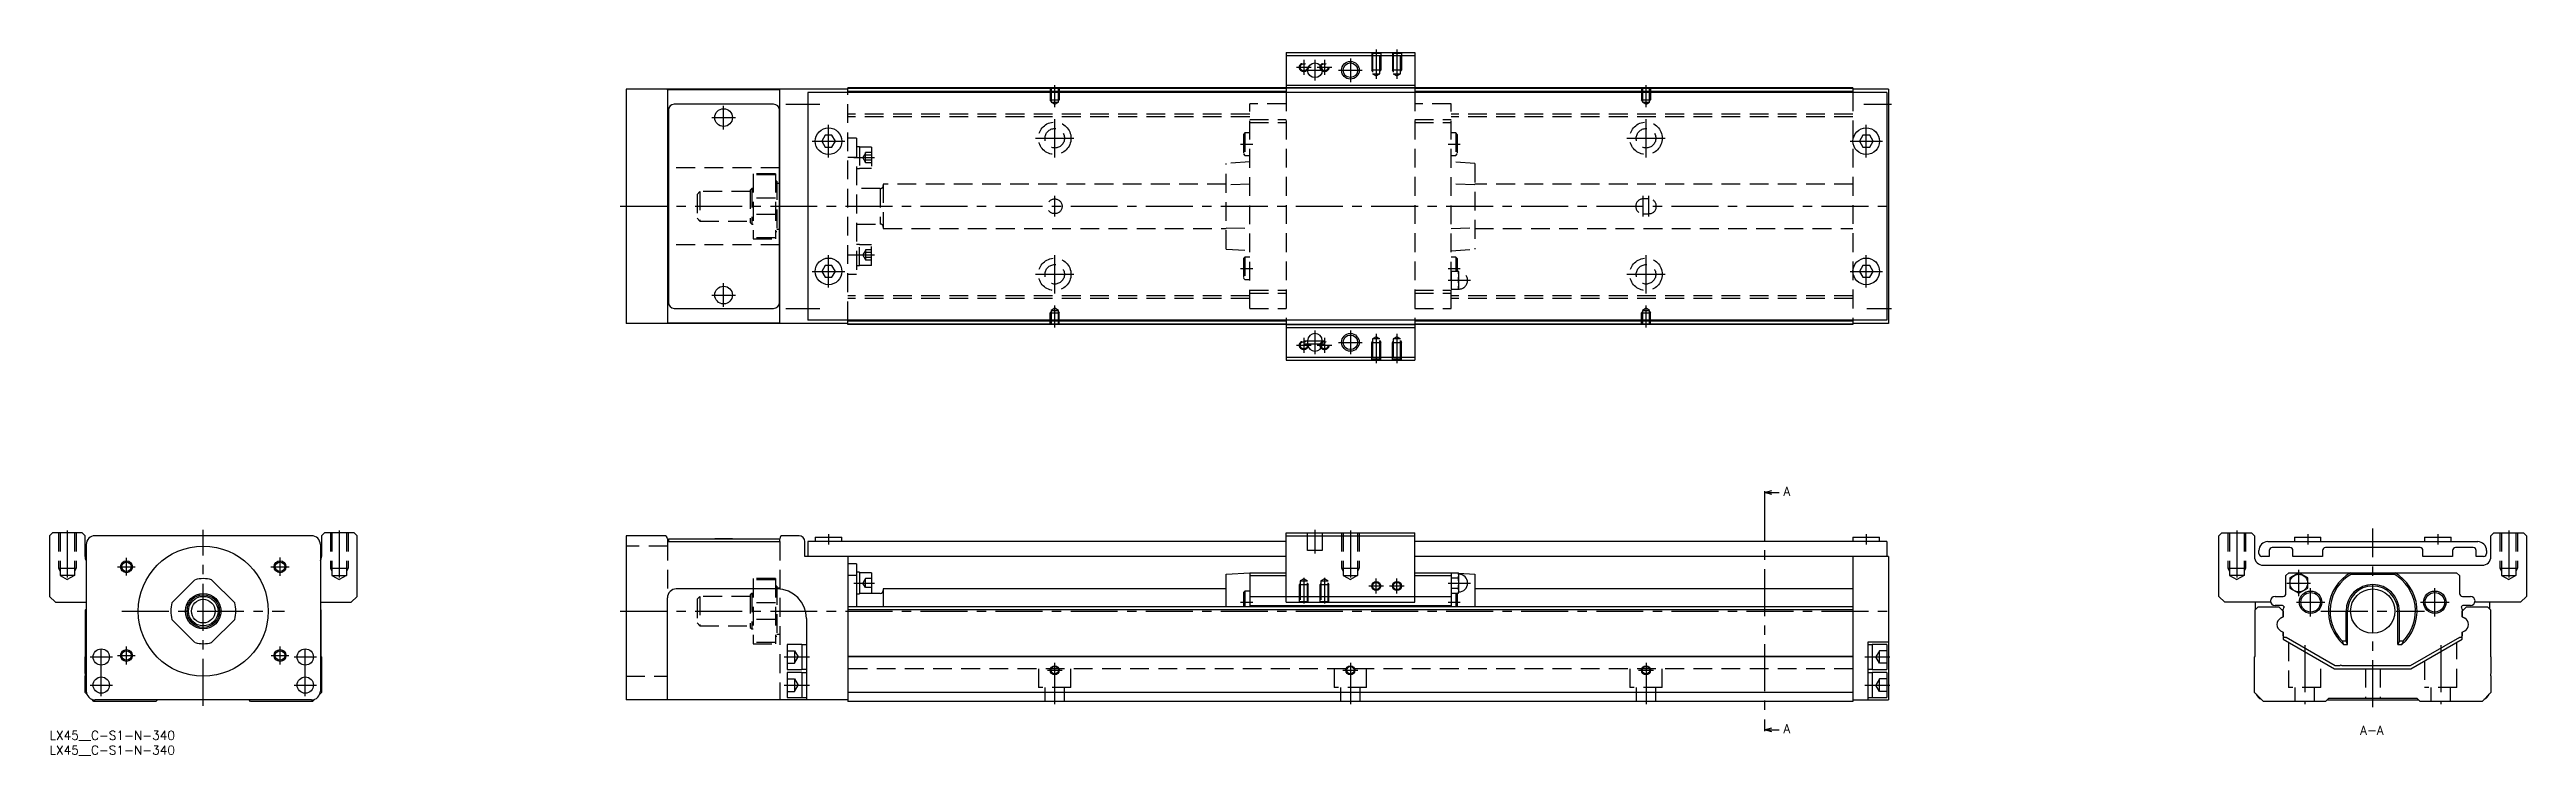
# Model space of a CAD drawing. Extents: x 0 to 838, y -8 to 230.
import ezdxf

# ---------------------------------------------------------------- set-up
doc = ezdxf.new("R2010")
doc.units = 0
doc.header["$LTSCALE"] = 0.5
doc.linetypes.add('CENTER', pattern=[50.8, 31.75, -6.35, 6.35, -6.35])
doc.linetypes.add('DASHED', pattern=[19.05, 12.7, -6.35])
for name, color, linetype in [('MSM_CENTER', 1, 'CENTER'), ('MSM_CONTINUOUS', 7, 'CONTINUOUS'), ('MSM_DASHED', 4, 'DASHED'), ('MSM_NARROW', 5, 'CONTINUOUS'), ('MSM_PART_NUMBER', 7, 'CONTINUOUS')]:
    doc.layers.add(name, color=color, linetype=linetype)
doc.styles.get("Standard").update_dxf_attribs({"font": 'txt.shx', "height": 3, "bigfont": 'bigfont.shx'})

# ---------------------------------------------------------------- blocks, each defined once
blk = doc.blocks.new('*U2')
at = {"layer": 'MSM_PART_NUMBER'}
blk.add_text('LX45__C-S1-N-340', height=3, dxfattribs=at).set_placement((0, -3))
blk = doc.blocks.new('*U3')
at = {"layer": 'MSM_PART_NUMBER'}
blk.add_text('LX45__C-S1-N-340', height=3, dxfattribs=at).set_placement((0, -8))

msp = doc.modelspace()

# ---------------------------------------------------------------- linework, layer by layer
at = {"layer": 'MSM_CENTER'}
for p, q in [((424.26, 226.88), (424.26, 221.88)), ((428.01, 226.88), (428.01, 219.88)), ((431.26, 226.88), (431.26, 221.88)), ((440.01, 227.38), (440.01, 219.38)), ((448.76, 230.38), (448.76, 220.47)), ((455.76, 230.38), (455.76, 220.47)), ((340.01, 210.87), (340.01, 218.38)), ((421.76, 224.38), (426.76, 224.38)), ((424.51, 223.38), (431.51, 223.38)), ((428.76, 224.38), (433.76, 224.38)), ((436.01, 223.38), (444.01, 223.38)), ((540.01, 210.87), (540.01, 218.38)), ((228.01, 203.38), (228.01, 211.38)), ((249.01, 211.88), (260.51, 211.88)), ((613.68, 211.88), (623.01, 211.88)), ((224.01, 207.38), (232.01, 207.38)), ((263.51, 193.88), (263.51, 204.88)), ((340.01, 193.88), (340.01, 206.88)), ((540.01, 193.88), (540.01, 206.88)), ((614.51, 193.88), (614.51, 204.88)), ((258.01, 199.38), (269.01, 199.38)), ((272.01, 193.83), (279.01, 193.83)), ((333.51, 200.38), (346.51, 200.38)), ((402.86, 198.38), (406.96, 198.38)), ((473.06, 198.38), (477.16, 198.38)), ((533.51, 200.38), (546.51, 200.38)), ((609.01, 199.38), (620.01, 199.38)), ((193.01, 177.38), (624.01, 177.38)), ((340.01, 173.88), (340.01, 180.88)), ((539.01, 173.88), (539.01, 180.88)), ((541.01, 173.88), (541.01, 180.88)), ((263.51, 149.88), (263.51, 160.88)), ((272.01, 160.92), (279.01, 160.92)), ((340.01, 147.88), (340.01, 160.88)), ((540.01, 147.88), (540.01, 160.88)), ((614.51, 149.88), (614.51, 160.88)), ((228.01, 143.38), (228.01, 151.38)), ((258.01, 155.38), (269.01, 155.38)), ((333.51, 154.38), (346.51, 154.38)), ((402.86, 156.38), (406.96, 156.38)), ((473.06, 156.38), (477.16, 156.38)), ((473.06, 152.38), (480.66, 152.38)), ((533.51, 154.38), (546.51, 154.38)), ((609.01, 155.38), (620.01, 155.38)), ((224.01, 147.38), (232.01, 147.38)), ((249.01, 142.88), (260.51, 142.88)), ((340.01, 136.38), (340.01, 143.89)), ((540.01, 136.38), (540.01, 143.89)), ((614.68, 142.88), (623.01, 142.88)), ((428.01, 135.38), (428.01, 127.38)), ((440.01, 135.38), (440.01, 127.38)), ((448.76, 134.29), (448.76, 124.38)), ((455.76, 134.29), (455.76, 124.38)), ((421.76, 130.38), (426.76, 130.38)), ((424.26, 132.88), (424.26, 127.88)), ((424.51, 131.88), (431.51, 131.88)), ((424.51, 130.88), (431.51, 130.88)), ((428.76, 130.38), (433.76, 130.38)), ((431.26, 132.88), (431.26, 127.88)), ((436.01, 131.38), (444.01, 131.38)), ((580.07, 80.12), (580.07, 0.88)), ((6, 67.76), (6, 50.18)), ((52, 8.5), (52, 68)), ((98, 67.76), (98, 50.18)), ((428.01, 68), (428.01, 60)), ((440.01, 67.76), (440.01, 50.18)), ((739.82, 67.76), (739.82, 50.18)), ((785.82, 8), (785.82, 68.5)), ((831.82, 67.76), (831.82, 50.18)), ((228.01, 65.11), (228.01, 65)), ((263.51, 66.5), (263.51, 63)), ((614.51, 66.5), (614.51, 63)), ((763.82, 66.5), (763.82, 63)), ((807.82, 66.5), (807.82, 63)), ((23.02, 55.5), (29.02, 55.5)), ((26.02, 52.5), (26.02, 58.5)), ((74.88, 55.5), (81.08, 55.5)), ((77.98, 52.4), (77.98, 58.6)), ((424.26, 51.81), (424.26, 43.1)), ((431.26, 51.81), (431.26, 43.1)), ((448.76, 46.5), (448.76, 51.5)), ((455.76, 46.5), (455.76, 51.5)), ((760.82, 45.54), (760.82, 54.46)), ((272.01, 50), (279.01, 50)), ((402.86, 43.5), (406.96, 43.5)), ((451.26, 49), (446.26, 49)), ((458.26, 49), (453.26, 49)), ((473.06, 50), (480.66, 50)), ((473.06, 43.5), (477.16, 43.5)), ((756.82, 50), (764.82, 50)), ((760.02, 43.5), (769.62, 43.5)), ((764.82, 38.7), (764.82, 48.3)), ((802.02, 43.5), (811.62, 43.5)), ((806.82, 38.7), (806.82, 48.3)), ((24.5, 40.5), (79.5, 40.5)), ((193.01, 40.5), (624.01, 40.5)), ((768.32, 40.5), (803.32, 40.5)), ((17.5, 11.75), (17.5, 28.75)), ((23.02, 25.5), (29.02, 25.5)), ((26.02, 22.5), (26.02, 28.5)), ((74.98, 25.5), (80.98, 25.5)), ((77.98, 22.5), (77.98, 28.5)), ((86.5, 11.75), (86.5, 28.75)), ((762.82, 28.97), (762.82, 9)), ((808.82, 28.97), (808.82, 9)), ((13.75, 25), (21.25, 25)), ((82.75, 25), (90.25, 25)), ((248.51, 25), (257.01, 25)), ((337.51, 20.5), (342.51, 20.5)), ((340.01, 9), (340.01, 23)), ((437.51, 20.5), (442.51, 20.5)), ((440.01, 23), (440.01, 9)), ((537.51, 20.5), (542.51, 20.5)), ((540.01, 23), (540.01, 9)), ((614.01, 25), (622.51, 25)), ((13.75, 15.5), (21.25, 15.5)), ((82.75, 15.5), (90.25, 15.5)), ((248.51, 15.5), (257.01, 15.5)), ((614.01, 15.5), (622.51, 15.5))]:
    msp.add_line(p, q, dxfattribs=at)
at = {"layer": 'MSM_CONTINUOUS'}
for p, q in [((418.26, 229.38), (418.26, 215.88)), ((418.26, 229.38), (461.76, 229.38)), ((418.26, 228.38), (461.76, 228.38)), ((461.76, 229.38), (461.76, 215.88)), ((418.26, 218.38), (461.76, 218.38)), ((195.01, 216.98), (195.01, 137.78)), ((270.01, 216.98), (195.01, 216.98)), ((209.01, 216.8), (209.01, 137.95)), ((247.01, 216.8), (209.01, 216.8)), ((209.31, 209.88), (209.31, 144.88)), ((244.91, 211.88), (211.31, 211.88)), ((246.91, 144.88), (246.91, 209.88)), ((247.01, 137.95), (247.01, 216.8)), ((256.51, 215.88), (256.51, 138.88)), ((621.51, 215.88), (256.51, 215.88)), ((270.01, 215.88), (270.01, 217.38)), ((610.01, 217.38), (270.01, 217.38)), ((418.26, 217.18), (270.01, 217.18)), ((418.26, 216.18), (270.01, 216.18)), ((418.26, 217.38), (461.76, 217.38)), ((610.01, 217.18), (461.76, 217.18)), ((610.01, 216.18), (461.76, 216.18)), ((610.01, 217.38), (610.01, 215.88)), ((622.01, 216.98), (610.01, 216.98)), ((621.51, 215.88), (621.51, 138.88)), ((622.01, 216.98), (622.01, 137.78)), ((209.31, 207.48), (209.01, 207.48)), ((209.31, 202.98), (209.01, 202.98)), ((247.01, 207.48), (246.91, 207.48)), ((247.01, 202.98), (246.91, 202.98)), ((262.35, 201.38), (261.2, 199.38)), ((264.66, 201.38), (262.35, 201.38)), ((265.82, 199.38), (264.66, 201.38)), ((613.35, 201.38), (612.2, 199.38)), ((615.66, 201.38), (613.35, 201.38)), ((616.82, 199.38), (615.66, 201.38)), ((261.2, 199.38), (262.35, 197.38)), ((262.35, 197.38), (264.66, 197.38)), ((264.66, 197.38), (265.82, 199.38)), ((612.2, 199.38), (613.35, 197.38)), ((613.35, 197.38), (615.66, 197.38)), ((615.66, 197.38), (616.82, 199.38)), ((209.31, 190.38), (209.01, 190.38)), ((247.01, 190.38), (246.91, 190.38)), ((247.01, 185.13), (246.91, 185.13)), ((246.91, 169.63), (247.01, 169.63)), ((209.31, 164.38), (209.01, 164.38)), ((247.01, 164.38), (246.91, 164.38)), ((209.31, 151.78), (209.01, 151.78)), ((247.01, 151.78), (246.91, 151.78)), ((262.35, 157.38), (261.2, 155.38)), ((261.2, 155.38), (262.35, 153.38)), ((264.66, 157.38), (262.35, 157.38)), ((262.35, 153.38), (264.66, 153.38)), ((265.82, 155.38), (264.66, 157.38)), ((264.66, 153.38), (265.82, 155.38)), ((613.35, 157.38), (612.2, 155.38)), ((612.2, 155.38), (613.35, 153.38)), ((615.66, 157.38), (613.35, 157.38)), ((613.35, 153.38), (615.66, 153.38)), ((616.82, 155.38), (615.66, 157.38)), ((615.66, 153.38), (616.82, 155.38)), ((209.01, 147.28), (209.31, 147.28)), ((211.31, 142.88), (244.91, 142.88)), ((246.91, 147.28), (247.01, 147.28)), ((270.01, 137.78), (195.01, 137.78)), ((209.01, 137.95), (247.01, 137.95)), ((621.51, 138.88), (256.51, 138.88)), ((270.01, 137.38), (270.01, 138.88)), ((418.26, 138.58), (270.01, 138.58)), ((418.26, 137.58), (270.01, 137.58)), ((610.01, 137.38), (270.01, 137.38)), ((418.26, 138.88), (418.26, 125.38)), ((418.26, 137.38), (461.76, 137.38)), ((418.26, 136.38), (461.76, 136.38)), ((461.76, 138.88), (461.76, 125.38)), ((610.01, 138.58), (461.76, 138.58)), ((610.01, 137.58), (461.76, 137.58)), ((610.01, 138.88), (610.01, 137.38)), ((622.01, 137.78), (610.01, 137.78)), ((418.26, 126.38), (461.76, 126.38)), ((425.51, 131.88), (425.51, 130.88)), ((430.51, 130.88), (430.51, 131.88)), ((418.26, 125.38), (461.76, 125.38)), ((580.07, 80.62), (582.57, 81.29)), ((580.07, 81.12), (580.07, 80.12)), ((580.07, 80.62), (585.07, 80.62)), ((582.57, 79.95), (580.07, 80.62)), ((1, 67), (0, 66)), ((0, 66), (0, 45.5)), ((11, 67), (1, 67)), ((12, 66), (11, 67)), ((12, 59), (12, 66)), ((12.4, 63), (12.4, 13.5)), ((88.6, 66), (15.4, 66)), ((91.6, 63), (91.6, 13.5)), ((93, 67), (92, 66)), ((92, 66), (92, 59)), ((103, 67), (93, 67)), ((104, 66), (103, 67)), ((104, 45.5), (104, 66)), ((195.01, 66), (195.01, 10.5)), ((208.01, 66), (195.01, 66)), ((209.01, 65), (209.01, 64)), ((209.01, 64), (247.01, 64)), ((209.31, 65), (246.91, 65)), ((209.31, 65), (209.31, 64)), ((225.01, 65.1), (231.01, 65.1)), ((225.01, 65.1), (225.01, 65)), ((231.01, 65), (231.01, 65.1)), ((246.91, 65), (246.91, 64)), ((247.01, 64), (247.01, 65)), ((253.51, 66), (248.01, 66)), ((255.51, 59), (255.51, 64)), ((418.26, 59), (255.51, 59)), ((256.51, 64), (256.51, 59)), ((418.26, 64), (256.51, 64)), ((259.01, 65.5), (259.01, 64)), ((259.01, 65.5), (268.01, 65.5)), ((268.01, 64), (268.01, 65.5)), ((270.01, 59), (270.01, 10)), ((418.26, 67), (461.76, 67)), ((418.26, 43.5), (418.26, 67)), ((418.26, 66), (461.76, 66)), ((461.76, 43.5), (461.76, 67)), ((621.51, 64), (461.76, 64)), ((622.01, 59), (461.76, 59)), ((610.01, 65.5), (610.01, 64)), ((610.01, 65.5), (619.01, 65.5)), ((610.01, 59), (610.01, 10)), ((619.01, 64), (619.01, 65.5)), ((621.51, 64), (621.51, 59)), ((622.01, 59), (622.01, 10.5)), ((733.82, 66), (734.82, 67)), ((733.82, 45.5), (733.82, 66)), ((734.82, 67), (744.82, 67)), ((744.82, 67), (745.82, 66)), ((745.82, 66), (745.82, 59)), ((747.32, 60), (747.32, 61)), ((750.82, 59), (748.32, 59)), ((750.32, 64), (821.32, 64)), ((750.82, 61), (750.82, 59)), ((757.82, 62), (751.82, 62)), ((758.82, 59), (758.82, 61)), ((768.82, 59), (758.82, 59)), ((759.32, 65.5), (768.32, 65.5)), ((759.32, 65.5), (759.32, 64)), ((768.32, 64), (768.32, 65.5)), ((768.82, 61), (768.82, 59)), ((801.82, 62), (769.82, 62)), ((802.82, 59), (802.82, 61)), ((812.82, 59), (802.82, 59)), ((803.32, 65.5), (812.32, 65.5)), ((803.32, 65.5), (803.32, 64)), ((812.32, 64), (812.32, 65.5)), ((812.82, 61), (812.82, 59)), ((819.82, 62), (813.82, 62)), ((820.82, 59), (820.82, 61)), ((823.32, 59), (820.82, 59)), ((824.32, 61), (824.32, 60)), ((825.82, 66), (826.82, 67)), ((825.82, 59), (825.82, 66)), ((826.82, 67), (836.82, 67)), ((836.82, 67), (837.82, 66)), ((837.82, 66), (837.82, 45.5)), ((41.36, 43.3), (49.2, 51.14)), ((54.8, 51.14), (62.64, 43.3)), ((273.01, 56.5), (270.01, 56.5)), ((273.01, 52.5), (270.01, 52.5)), ((273.01, 56.5), (273.01, 42)), ((274.01, 53.65), (273.01, 53.65)), ((274.01, 53.65), (274.01, 46.35)), ((278.01, 53.5), (274.01, 53.5)), ((278.01, 53.5), (278.01, 46.5)), ((397.96, 53), (405.96, 53.5)), ((397.96, 42), (397.96, 53)), ((405.96, 53.5), (418.26, 53.5)), ((405.96, 53.5), (405.96, 42)), ((405.96, 52.5), (418.26, 52.5)), ((461.76, 53.5), (474.06, 53.5)), ((461.76, 52.5), (474.06, 52.5)), ((474.06, 53.5), (474.63, 53.46)), ((474.06, 53.5), (474.06, 42)), ((474.18, 53.46), (474.06, 53)), ((474.06, 52.41), (474.06, 52.6)), ((474.18, 53.46), (476.53, 53.46)), ((474.18, 51.73), (476.53, 51.73)), ((476.66, 53), (476.53, 53.46)), ((476.57, 53.34), (482.06, 53)), ((476.66, 47), (476.66, 53)), ((482.06, 53), (482.06, 42)), ((748.82, 56), (822.82, 56)), ((756.47, 52.5), (757.47, 53.5)), ((756.47, 46.5), (756.47, 52.5)), ((757.47, 53.5), (814.17, 53.5)), ((760.82, 53.46), (757.82, 51.73)), ((757.82, 51.73), (757.82, 48.27)), ((763.82, 51.73), (760.82, 53.46)), ((763.82, 48.27), (763.82, 51.73)), ((778.34, 53.5), (778.59, 53)), ((778.59, 53), (793.05, 53)), ((793.05, 53), (793.3, 53.5)), ((814.17, 53.5), (815.17, 52.5)), ((815.17, 52.5), (815.17, 46.5)), ((0, 45.5), (2, 43.5)), ((2, 43.5), (12.4, 43.5)), ((91.6, 43.5), (102, 43.5)), ((102, 43.5), (104, 45.5)), ((209.01, 10.5), (209.01, 45)), ((246.01, 48), (212.01, 48)), ((610.01, 42), (270.01, 42)), ((273.01, 46.35), (274.01, 46.35)), ((281.01, 46.5), (274.01, 46.5)), ((282.01, 48), (282.01, 42)), ((397.96, 48), (282.01, 48)), ((404.36, 47.3), (403.86, 46.8)), ((403.86, 46.8), (403.86, 42)), ((405.96, 47.3), (404.36, 47.3)), ((404.36, 47.3), (404.36, 42)), ((405.96, 45.5), (474.06, 45.5)), ((405.96, 42.4), (474.06, 42.4)), ((418.26, 43.5), (461.76, 43.5)), ((474.06, 47), (474.18, 46.54)), ((474.18, 48.27), (476.53, 48.27)), ((474.18, 46.54), (476.53, 46.54)), ((475.66, 46.54), (475.66, 42)), ((476.16, 46.54), (476.16, 42)), ((476.53, 46.54), (476.66, 47)), ((610.01, 48), (482.06, 48)), ((735.82, 43.5), (733.82, 45.5)), ((751.29, 43.5), (735.82, 43.5)), ((746.02, 41), (747.02, 42)), ((746.22, 41.2), (746.22, 43.5)), ((747.02, 42), (754.07, 42)), ((752.77, 45.5), (755.47, 45.5)), ((755.07, 42.4), (752.77, 42.4)), ((754.07, 42), (755.57, 40.5)), ((757.82, 48.27), (760.82, 46.54)), ((760.82, 46.54), (763.82, 48.27)), ((816.07, 40.5), (817.57, 42)), ((816.17, 45.5), (818.87, 45.5)), ((818.87, 42.4), (816.57, 42.4)), ((817.57, 42), (824.62, 42)), ((835.82, 43.5), (820.35, 43.5)), ((824.62, 42), (825.62, 41)), ((825.42, 41.2), (825.42, 43.5)), ((837.82, 45.5), (835.82, 43.5)), ((12.2, 41), (12.4, 41.2)), ((12.2, 25.2), (12.2, 41)), ((49.2, 29.86), (41.36, 37.7)), ((62.64, 37.7), (54.8, 29.86)), ((91.6, 41.2), (91.8, 41)), ((91.8, 41), (91.8, 25.2)), ((256.01, 38), (256.01, 10.5)), ((610.01, 41), (270.01, 41)), ((746.02, 25.2), (746.02, 41)), ((755.57, 38.61), (754.68, 38.1)), ((754.68, 33.9), (755.57, 33.39)), ((755.52, 40.55), (755.52, 41.2)), ((755.57, 40.5), (755.57, 38.61)), ((776.82, 30.44), (776.82, 40.5)), ((777.32, 29.22), (777.32, 40.5)), ((794.32, 29.22), (794.32, 40.5)), ((794.82, 30.44), (794.82, 40.5)), ((816.12, 40.55), (816.07, 40.5)), ((816.07, 40.5), (816.07, 38.61)), ((816.07, 38.61), (816.07, 40.5)), ((816.97, 38.1), (816.07, 38.61)), ((816.07, 33.39), (816.97, 33.9)), ((816.12, 41.2), (816.12, 40.55)), ((825.62, 41), (825.62, 25.2)), ((12, 25), (12.2, 25.2)), ((91.8, 25.2), (92, 25)), ((254.51, 29.25), (249.51, 29.25)), ((249.51, 29.25), (249.51, 20.75)), ((254.51, 29.25), (254.51, 20.75)), ((256.01, 29.15), (254.51, 29.15)), ((610.01, 25.2), (270.01, 25.2)), ((615.01, 30), (615.01, 10.5)), ((622.01, 30), (615.01, 30)), ((616.51, 29.15), (615.01, 29.15)), ((621.51, 29.25), (616.51, 29.25)), ((616.51, 29.25), (616.51, 20.75)), ((621.51, 29.25), (621.51, 20.75)), ((745.82, 25), (746.02, 25.2)), ((755.57, 33.39), (755.57, 31)), ((755.57, 31), (772.89, 21)), ((756.52, 31.61), (756.32, 31.61)), ((773.16, 22), (756.52, 31.61)), ((775.46, 30.44), (776.82, 30.44)), ((775.93, 29.22), (777.32, 29.22)), ((777.32, 29.22), (776.82, 30.44)), ((794.82, 30.44), (794.32, 29.22)), ((794.32, 29.22), (795.71, 29.22)), ((794.82, 30.44), (796.18, 30.44)), ((815.12, 31.61), (798.48, 22)), ((798.75, 21), (816.07, 31)), ((815.32, 31.61), (815.12, 31.61)), ((816.07, 33.39), (816.07, 32.13)), ((816.07, 31), (816.07, 33.39)), ((825.62, 25.2), (825.82, 25)), ((12, 19.4), (12, 25)), ((12, 13), (12, 18.6)), ((92, 25), (92, 13)), ((249.51, 20.75), (254.51, 20.75)), ((254.51, 19.75), (249.51, 19.75)), ((249.51, 19.75), (249.51, 11.25)), ((254.51, 20.85), (256.01, 20.85)), ((254.51, 19.75), (254.51, 11.25)), ((256.01, 19.65), (254.51, 19.65)), ((610.01, 25), (270.01, 25)), ((615.01, 20.85), (616.51, 20.85)), ((616.51, 19.65), (615.01, 19.65)), ((616.51, 20.75), (621.51, 20.75)), ((621.51, 19.75), (616.51, 19.75)), ((616.51, 19.75), (616.51, 11.25)), ((621.51, 19.75), (621.51, 11.25)), ((745.82, 13), (745.82, 25)), ((772.89, 21), (798.75, 21)), ((774.67, 22), (773.16, 22)), ((798.48, 22), (775.47, 22)), ((825.82, 25), (825.82, 19.4)), ((825.82, 18.6), (825.82, 13)), ((12.61, 12.39), (12, 13)), ((15, 10), (14.29, 10.71)), ((36, 10), (15, 10)), ((88.6, 10.5), (15.4, 10.5)), ((36.5, 10.5), (36, 10)), ((68, 10), (67.5, 10.5)), ((89, 10), (68, 10)), ((89.71, 10.71), (89, 10)), ((92, 13), (91.39, 12.39)), ((270.01, 10.5), (195.01, 10.5)), ((249.51, 11.25), (254.51, 11.25)), ((254.51, 11.35), (256.01, 11.35)), ((610.01, 13), (270.01, 13)), ((610.01, 10), (270.01, 10)), ((610.01, 10.5), (622.01, 10.5)), ((615.01, 11.35), (616.51, 11.35)), ((616.51, 11.25), (621.51, 11.25)), ((748.82, 10), (745.82, 13)), ((769.82, 10), (748.82, 10)), ((770.82, 11), (769.82, 10)), ((770.32, 10.5), (801.32, 10.5)), ((800.82, 11), (770.82, 11)), ((801.82, 10), (800.82, 11)), ((822.82, 10), (801.82, 10)), ((825.82, 13), (822.82, 10)), ((580.07, 0.38), (582.57, 1.05)), ((580.07, 0.88), (580.07, -0.12)), ((580.07, 0.38), (585.07, 0.38)), ((582.57, -0.29), (580.07, 0.38))]:
    msp.add_line(p, q, dxfattribs=at)
for centre, radius in [((428.01, 223.38), 2.5), ((440.01, 223.38), 2.46), ((228.01, 207.38), 3), ((263.51, 199.38), 4.5), ((614.51, 199.38), 4.5), ((263.51, 155.38), 4.5), ((614.51, 155.38), 4.5), ((228.01, 147.38), 3), ((440.01, 131.38), 2.46), ((52, 40.5), 22), ((26.02, 55.5), 1.62), ((77.98, 55.5), 1.62), ((760.82, 50), 3), ((52, 40.5), 6), ((52, 40.5), 5.5), ((52, 40.5), 5), ((52, 40.5), 4), ((448.76, 49), 1.23), ((455.76, 49), 1.23), ((764.82, 43.5), 3.8), ((764.82, 43.5), 3.3), ((785.82, 40.5), 7.5), ((806.82, 43.5), 3.8), ((806.82, 43.5), 3.3), ((17.5, 25), 2.75), ((26.02, 25.5), 1.62), ((77.98, 25.5), 1.62), ((86.5, 25), 2.75), ((17.5, 15.5), 2.75), ((86.5, 15.5), 2.75), ((340.01, 20.5), 1.23), ((440.01, 20.5), 1.23), ((540.01, 20.5), 1.23)]:
    msp.add_circle(centre, radius, dxfattribs=at)
for centre, radius, start, end in [((211.31, 209.88), 2, 90, 180), ((244.91, 209.88), 2, 0, 90), ((211.31, 144.88), 2, 180, 270), ((244.91, 144.88), 2, 270, 0), ((428.01, 131.88), 2.5, 0, 180), ((428.01, 130.88), 2.5, 180, 0), ((15, 59), 3, 180, 209.92525), ((15.4, 63), 3, 90, 180), ((88.6, 63), 3, 0, 90), ((89, 59), 3, 330.07238, 0), ((208.01, 65), 1, 0, 90), ((248.01, 65), 1, 90.31382, 180), ((253.48, 63.97), 2.03, 0.84425, 89.15575), ((748.82, 59), 3, 180, 270), ((750.32, 61), 3, 90, 180), ((748.32, 60), 1, 180, 270), ((751.82, 61), 1, 90, 180), ((757.82, 61), 1, 0, 90), ((769.82, 61), 1, 90, 180), ((801.82, 61), 1, 0, 90), ((813.82, 61), 1, 90, 180), ((819.82, 61), 1, 0, 90), ((821.32, 61), 3, 0, 90), ((822.82, 59), 3, 270, 0), ((823.32, 60), 1, 270, 0), ((52, 40.5), 11, 75.27264, 104.72736), ((477.36, 52.57), 3.31, 164.22771, 179.4294), ((477.37, 52.63), 3.31, 180.57378, 195.76911), ((486.95, 49.95), 12.89, 172.03062, 179.75617), ((473.35, 52.56), 3.31, 0.57378, 15.76911), ((473.35, 52.63), 3.31, 344.22771, 359.4294), ((463.67, 49.94), 12.98, 0.27192, 7.94129), ((476.66, 50), 3, 270, 90), ((785.82, 40.5), 15, 119.92643, 228.76392), ((785.82, 40.5), 14.44, 120.05097, 224.15139), ((785.82, 40.5), 14.44, 315.84861, 59.94903), ((785.82, 40.5), 15, 311.23608, 60.07357), ((52, 40.5), 11, 165.27264, 194.72736), ((52, 40.5), 11, 345.27264, 14.72736), ((212.01, 45), 3, 90, 180), ((246.01, 38), 10, 0, 90), ((281.01, 47.5), 1, 270, 0), ((487.51, 50.1), 13.46, 180.40698, 187.80623), ((477.36, 47.37), 3.31, 164.22771, 179.4294), ((477.37, 47.44), 3.31, 180.57378, 195.76911), ((463.2, 50.1), 13.46, 352.19377, 359.59302), ((473.35, 47.37), 3.31, 0.57378, 15.76911), ((473.35, 47.43), 3.31, 344.22771, 359.4294), ((752.77, 43.95), 1.55, 90, 270), ((755.07, 41.4), 1, 30.09191, 90), ((755.47, 46.5), 1, 270, 0), ((756.32, 41.2), 0.8, 118.74892, 180), ((785.82, 40.5), 9, 0, 180), ((785.82, 40.5), 8.5, 0, 180), ((816.17, 46.5), 1, 180, 270), ((816.57, 41.4), 1, 90, 149.90809), ((815.32, 41.2), 0.8, 0, 61.25108), ((818.87, 43.95), 1.55, 270, 90), ((755.98, 35.85), 2.6, 120.00003, 176.58933), ((755.98, 36.15), 2.6, 183.41067, 239.99996), ((815.67, 35.85), 2.6, 3.41067, 59.99996), ((815.67, 36.15), 2.6, 300.00004, 356.58933), ((52, 40.5), 11, 255.27264, 284.72736), ((756.32, 32.41), 0.8, 200.36413, 270), ((788.05, 34.62), 13.26, 198.36858, 204.03004), ((783.53, 34.65), 13.33, 335.98509, 341.61629), ((815.32, 32.41), 0.8, 270, 339.62763), ((11.7, 19), 0.5, 306.8699, 53.1301), ((775.07, 21.7), 0.5, 36.8699, 143.1301), ((826.12, 19), 0.5, 126.8699, 233.1301), ((15.4, 13.5), 3, 180, 270), ((88.6, 13.5), 3, 270, 0), ((749.22, 13.5), 3, 201.81368, 248.18632), ((822.42, 13.5), 3, 291.81505, 338.18495)]:
    msp.add_arc(centre, radius, start, end, dxfattribs=at)
at = {"layer": 'MSM_DASHED'}
for p, q in [((447.26, 229.38), (447.53, 229.1)), ((447.26, 229.38), (447.26, 223.38)), ((447.53, 229.1), (447.53, 222.18)), ((447.53, 229.1), (449.99, 229.1)), ((449.99, 229.1), (450.26, 229.38)), ((449.99, 222.18), (449.99, 229.1)), ((450.26, 229.38), (450.26, 223.38)), ((454.26, 229.38), (454.53, 229.1)), ((454.26, 229.38), (454.26, 223.38)), ((454.53, 229.1), (454.53, 222.18)), ((454.53, 229.1), (456.99, 229.1)), ((456.99, 229.1), (457.26, 229.38)), ((456.99, 222.18), (456.99, 229.1)), ((457.26, 229.38), (457.26, 223.38)), ((450.26, 223.38), (447.26, 223.38)), ((447.53, 222.91), (447.26, 223.38)), ((447.53, 222.18), (448.76, 221.47)), ((447.53, 222.18), (449.99, 222.18)), ((448.76, 221.47), (449.99, 222.18)), ((449.99, 222.91), (450.26, 223.38)), ((457.26, 223.38), (454.26, 223.38)), ((454.53, 222.91), (454.26, 223.38)), ((454.53, 222.18), (455.76, 221.47)), ((454.53, 222.18), (456.99, 222.18)), ((455.76, 221.47), (456.99, 222.18)), ((456.99, 222.91), (457.26, 223.38)), ((209.01, 216.8), (209.01, 216.98)), ((270.01, 138.88), (270.01, 215.88)), ((338.51, 217.38), (338.51, 213.38)), ((338.51, 213.38), (341.51, 213.38)), ((338.78, 212.91), (338.51, 213.38)), ((338.78, 217.38), (338.78, 212.58)), ((338.78, 212.58), (340.01, 211.87)), ((338.78, 212.58), (341.24, 212.58)), ((340.01, 211.87), (341.24, 212.58)), ((341.24, 212.58), (341.24, 217.38)), ((341.24, 212.91), (341.51, 213.38)), ((341.51, 217.38), (341.51, 213.38)), ((418.26, 211.98), (405.96, 211.98)), ((405.96, 142.78), (405.96, 211.98)), ((461.76, 217.38), (418.26, 217.38)), ((418.26, 215.88), (418.26, 138.88)), ((461.76, 215.88), (461.76, 138.88)), ((474.06, 211.98), (461.76, 211.98)), ((474.06, 142.78), (474.06, 211.98)), ((538.51, 217.38), (538.51, 213.38)), ((538.51, 213.38), (541.51, 213.38)), ((538.78, 212.91), (538.51, 213.38)), ((538.78, 217.38), (538.78, 212.58)), ((538.78, 212.58), (541.24, 212.58)), ((538.78, 212.58), (540.01, 211.87)), ((540.01, 211.87), (541.24, 212.58)), ((541.24, 212.58), (541.24, 217.38)), ((541.24, 212.91), (541.51, 213.38)), ((541.51, 217.38), (541.51, 213.38)), ((610.01, 215.88), (610.01, 138.88)), ((405.96, 208.52), (270.01, 208.52)), ((405.96, 207.63), (270.01, 207.63)), ((404.36, 202.18), (403.86, 201.68)), ((403.86, 201.68), (403.86, 195.08)), ((404.36, 202.18), (404.36, 194.58)), ((405.96, 202.18), (404.36, 202.18)), ((405.96, 206.73), (418.26, 206.73)), ((405.96, 205.73), (418.26, 205.73)), ((461.76, 206.73), (474.06, 206.73)), ((461.76, 205.73), (474.06, 205.73)), ((610.01, 208.52), (474.06, 208.52)), ((610.01, 207.63), (474.06, 207.63)), ((475.66, 202.18), (474.06, 202.18)), ((475.66, 202.18), (475.66, 194.58)), ((476.16, 201.68), (475.66, 202.18)), ((476.16, 201.68), (476.16, 195.08)), ((273.01, 200.38), (270.01, 200.38)), ((273.01, 193.9), (270.01, 193.9)), ((273.01, 200.38), (273.01, 154.38)), ((274.01, 197.48), (273.01, 197.48)), ((274.01, 197.48), (274.01, 190.18)), ((278.01, 197.33), (274.01, 197.33)), ((276.01, 195.33), (275.14, 193.83)), ((276.01, 192.33), (275.14, 193.83)), ((276.01, 192.1), (276.01, 195.56)), ((278.01, 195.56), (276.01, 195.56)), ((278.01, 194.7), (276.01, 194.7)), ((278.01, 192.96), (276.01, 192.96)), ((278.01, 197.33), (278.01, 190.33)), ((403.86, 195.08), (404.36, 194.58)), ((404.36, 194.58), (405.96, 194.58)), ((474.06, 194.58), (475.66, 194.58)), ((475.66, 194.58), (476.16, 195.08)), ((246.91, 190.38), (209.31, 190.38)), ((238.01, 188.38), (238.01, 166.38)), ((245.51, 188.38), (238.01, 188.38)), ((245.51, 188.01), (238.01, 188.01)), ((245.51, 188.38), (245.51, 166.38)), ((246.01, 185.88), (245.51, 185.88)), ((246.01, 185.88), (246.01, 168.88)), ((246.91, 185.13), (246.01, 185.13)), ((273.01, 190.18), (274.01, 190.18)), ((274.01, 190.33), (278.01, 190.33)), ((278.01, 192.1), (276.01, 192.1)), ((282.01, 184.88), (282.01, 169.88)), ((397.96, 184.88), (282.01, 184.88)), ((405.96, 192.38), (397.96, 191.82)), ((397.96, 162.93), (397.96, 191.82)), ((405.96, 184.86), (397.96, 184.61)), ((482.06, 191.82), (474.06, 192.38)), ((482.06, 184.61), (474.06, 184.86)), ((482.06, 191.82), (482.06, 162.93)), ((610.01, 184.88), (482.06, 184.88)), ((220.01, 182.38), (219.01, 181.38)), ((219.01, 181.38), (219.01, 173.38)), ((220.01, 182.38), (220.01, 172.38)), ((237.01, 182.38), (220.01, 182.38)), ((237.51, 183.38), (237.01, 182.88)), ((237.01, 182.88), (237.01, 171.88)), ((237.51, 183.38), (237.51, 171.38)), ((238.01, 183.38), (237.51, 183.38)), ((245.51, 180.17), (238.01, 180.17)), ((281.01, 183.38), (273.01, 183.38)), ((281.01, 183.38), (281.01, 171.38)), ((541.01, 179.88), (539.01, 179.88)), ((219.01, 173.38), (220.01, 172.38)), ((220.01, 172.38), (237.01, 172.38)), ((237.01, 171.88), (237.51, 171.38)), ((237.51, 171.38), (238.01, 171.38)), ((245.51, 174.58), (238.01, 174.58)), ((245.51, 168.88), (246.01, 168.88)), ((246.01, 169.63), (246.91, 169.63)), ((273.01, 171.38), (281.01, 171.38)), ((282.01, 169.88), (397.96, 169.88)), ((397.96, 170.14), (405.96, 169.89)), ((474.06, 169.89), (482.06, 170.14)), ((482.06, 169.88), (610.01, 169.88)), ((539.01, 174.88), (541.01, 174.88)), ((246.91, 164.38), (209.31, 164.38)), ((245.51, 166.74), (238.01, 166.74)), ((238.01, 166.38), (245.51, 166.38)), ((273.01, 160.85), (270.01, 160.85)), ((273.01, 164.57), (274.01, 164.57)), ((274.01, 157.27), (274.01, 164.57)), ((274.01, 164.42), (278.01, 164.42)), ((276.01, 162.42), (275.14, 160.92)), ((276.01, 159.42), (275.14, 160.92)), ((276.01, 162.65), (276.01, 159.19)), ((278.01, 162.65), (276.01, 162.65)), ((278.01, 161.79), (276.01, 161.79)), ((278.01, 160.05), (276.01, 160.05)), ((278.01, 159.19), (276.01, 159.19)), ((278.01, 157.42), (278.01, 164.42)), ((397.96, 162.93), (405.96, 162.38)), ((404.36, 160.18), (403.86, 159.68)), ((403.86, 159.68), (403.86, 153.08)), ((404.36, 160.18), (404.36, 152.58)), ((405.96, 160.18), (404.36, 160.18)), ((474.06, 162.38), (482.06, 162.93)), ((475.66, 160.18), (474.06, 160.18)), ((476.16, 159.68), (475.66, 160.18)), ((475.66, 160.18), (475.66, 155.38)), ((476.16, 159.68), (476.16, 155.38)), ((270.01, 154.38), (273.01, 154.38)), ((274.01, 157.27), (273.01, 157.27)), ((278.01, 157.42), (274.01, 157.42)), ((403.86, 153.08), (404.36, 152.58)), ((404.36, 152.58), (405.96, 152.58)), ((476.66, 155.38), (474.06, 155.38)), ((474.18, 152.38), (476.53, 152.38)), ((476.66, 149.38), (476.66, 155.38)), ((405.96, 147.13), (270.01, 147.13)), ((405.96, 146.23), (270.01, 146.23)), ((340.01, 142.89), (338.78, 142.18)), ((341.24, 142.18), (340.01, 142.89)), ((405.96, 149.03), (418.26, 149.03)), ((405.96, 148.03), (418.26, 148.03)), ((405.96, 142.78), (418.26, 142.78)), ((461.76, 149.03), (474.06, 149.03)), ((461.76, 148.03), (474.06, 148.03)), ((461.76, 142.78), (474.06, 142.78)), ((474.06, 149.38), (476.66, 149.38)), ((610.01, 147.13), (474.06, 147.13)), ((610.01, 146.23), (474.06, 146.23)), ((540.01, 142.89), (538.78, 142.18)), ((541.24, 142.18), (540.01, 142.89)), ((209.01, 137.95), (209.01, 137.78)), ((338.78, 141.84), (338.51, 141.38)), ((338.51, 137.38), (338.51, 141.38)), ((338.51, 141.38), (341.51, 141.38)), ((338.78, 142.18), (338.78, 137.38)), ((338.78, 142.18), (341.24, 142.18)), ((341.24, 137.38), (341.24, 142.18)), ((341.24, 141.84), (341.51, 141.38)), ((341.51, 137.38), (341.51, 141.38)), ((461.76, 137.38), (418.26, 137.38)), ((538.78, 141.84), (538.51, 141.38)), ((538.51, 141.38), (541.51, 141.38)), ((538.51, 137.38), (538.51, 141.38)), ((538.78, 142.18), (541.24, 142.18)), ((538.78, 142.18), (538.78, 137.38)), ((541.24, 137.38), (541.24, 142.18)), ((541.24, 141.84), (541.51, 141.38)), ((541.51, 137.38), (541.51, 141.38)), ((447.53, 131.84), (447.26, 131.38)), ((447.26, 125.38), (447.26, 131.38)), ((447.26, 131.38), (450.26, 131.38)), ((448.76, 133.29), (447.53, 132.58)), ((447.53, 132.58), (447.53, 125.65)), ((449.99, 132.58), (447.53, 132.58)), ((449.99, 132.58), (448.76, 133.29)), ((449.99, 125.65), (449.99, 132.58)), ((449.99, 131.84), (450.26, 131.38)), ((450.26, 125.38), (450.26, 131.38)), ((454.53, 131.84), (454.26, 131.38)), ((454.26, 125.38), (454.26, 131.38)), ((454.26, 131.38), (457.26, 131.38)), ((455.76, 133.29), (454.53, 132.58)), ((454.53, 132.58), (454.53, 125.65)), ((456.99, 132.58), (454.53, 132.58)), ((456.99, 132.58), (455.76, 133.29)), ((456.99, 125.65), (456.99, 132.58)), ((456.99, 131.84), (457.26, 131.38)), ((457.26, 125.38), (457.26, 131.38)), ((447.53, 125.65), (447.26, 125.38)), ((449.99, 125.65), (447.53, 125.65)), ((450.26, 125.38), (449.99, 125.65)), ((454.53, 125.65), (454.26, 125.38)), ((456.99, 125.65), (454.53, 125.65)), ((457.26, 125.38), (456.99, 125.65)), ((3, 67), (3, 55)), ((3.54, 67), (3.54, 52.6)), ((8.46, 67), (8.46, 52.6)), ((9, 67), (9, 55)), ((95, 67), (95, 55)), ((95.54, 67), (95.54, 52.6)), ((100.46, 67), (100.46, 52.6)), ((101, 67), (101, 55)), ((209.01, 62.5), (195.01, 62.5)), ((209.01, 64), (209.01, 45)), ((247.01, 64), (247.01, 10.5)), ((425.51, 61), (425.51, 67)), ((430.51, 61), (425.51, 61)), ((430.51, 67), (430.51, 61)), ((437.01, 67), (437.01, 55)), ((437.55, 67), (437.55, 52.6)), ((442.47, 67), (442.47, 52.6)), ((443.01, 67), (443.01, 55)), ((736.82, 67), (736.82, 55)), ((737.36, 67), (737.36, 52.6)), ((742.28, 67), (742.28, 52.6)), ((742.82, 67), (742.82, 55)), ((763.82, 65.5), (763.82, 63)), ((807.82, 65.5), (807.82, 63)), ((828.82, 67), (828.82, 55)), ((829.36, 67), (829.36, 52.6)), ((834.28, 67), (834.28, 52.6)), ((834.82, 67), (834.82, 55)), ((3, 55), (9, 55)), ((3, 55), (3.54, 54.06)), ((8.46, 52.6), (3.54, 52.6)), ((3.54, 52.6), (6, 51.18)), ((8.46, 52.6), (6, 51.18)), ((9, 55), (8.46, 54.06)), ((95, 55), (101, 55)), ((95, 55), (95.54, 54.06)), ((95.54, 52.6), (100.46, 52.6)), ((95.54, 52.6), (98, 51.18)), ((100.46, 52.6), (98, 51.18)), ((101, 55), (100.46, 54.06)), ((238.01, 51.5), (238.01, 29.5)), ((245.51, 51.5), (238.01, 51.5)), ((245.51, 51.14), (238.01, 51.14)), ((245.51, 51.5), (245.51, 29.5)), ((276.01, 51.5), (275.14, 50)), ((276.01, 48.5), (276.01, 51.5)), ((278.01, 51.5), (276.01, 51.5)), ((424.26, 51.41), (423.03, 50.7)), ((423.03, 50.7), (423.03, 43.77)), ((423.03, 50.7), (425.49, 50.7)), ((425.49, 50.7), (424.26, 51.41)), ((425.49, 43.77), (425.49, 50.7)), ((431.26, 51.41), (430.03, 50.7)), ((430.03, 50.7), (432.49, 50.7)), ((430.03, 50.7), (430.03, 43.77)), ((432.49, 50.7), (431.26, 51.41)), ((432.49, 43.77), (432.49, 50.7)), ((437.01, 55), (443.01, 55)), ((437.01, 55), (437.55, 54.06)), ((437.55, 52.6), (442.47, 52.6)), ((437.55, 52.6), (440.01, 51.18)), ((442.47, 52.6), (440.01, 51.18)), ((443.01, 55), (442.47, 54.06)), ((736.82, 55), (742.82, 55)), ((736.82, 55), (737.36, 54.06)), ((742.28, 52.6), (737.36, 52.6)), ((737.36, 52.6), (739.82, 51.18)), ((742.28, 52.6), (739.82, 51.18)), ((742.82, 55), (742.28, 54.06)), ((828.82, 55), (834.82, 55)), ((828.82, 55), (829.36, 54.06)), ((829.36, 52.6), (834.28, 52.6)), ((829.36, 52.6), (831.82, 51.18)), ((834.28, 52.6), (831.82, 51.18)), ((834.82, 55), (834.28, 54.06)), ((220.01, 45.5), (219.01, 44.5)), ((219.01, 44.5), (219.01, 36.5)), ((220.01, 45.5), (220.01, 35.5)), ((237.01, 45.5), (220.01, 45.5)), ((237.51, 46.5), (237.01, 46)), ((237.01, 46), (237.01, 35)), ((237.51, 46.5), (237.51, 34.5)), ((238.01, 46.5), (237.51, 46.5)), ((245.51, 43.3), (238.01, 43.3)), ((246.01, 49), (245.51, 49)), ((246.01, 49), (246.01, 32)), ((247.01, 48.25), (246.01, 48.25)), ((276.01, 48.5), (275.14, 50)), ((276.01, 50), (278.01, 50)), ((278.01, 48.5), (276.01, 48.5)), ((423.03, 49.97), (422.76, 49.5)), ((422.76, 43.5), (422.76, 49.5)), ((422.76, 49.5), (425.76, 49.5)), ((423.03, 43.77), (422.76, 43.5)), ((423.03, 43.77), (425.49, 43.77)), ((425.49, 49.97), (425.76, 49.5)), ((425.76, 43.5), (425.49, 43.77)), ((425.76, 43.5), (425.76, 49.5)), ((430.03, 49.97), (429.76, 49.5)), ((429.76, 43.5), (429.76, 49.5)), ((429.76, 49.5), (432.76, 49.5)), ((430.03, 43.77), (429.76, 43.5)), ((430.03, 43.77), (432.49, 43.77)), ((432.49, 49.97), (432.76, 49.5)), ((432.76, 43.5), (432.49, 43.77)), ((432.76, 43.5), (432.76, 49.5)), ((219.01, 36.5), (220.01, 35.5)), ((220.01, 35.5), (237.01, 35.5)), ((237.01, 35), (237.51, 34.5)), ((237.51, 34.5), (238.01, 34.5)), ((245.51, 37.7), (238.01, 37.7)), ((754.68, 38.1), (755.57, 38.61)), ((755.57, 40.5), (755.52, 40.55)), ((755.57, 38.61), (755.57, 40.5)), ((816.07, 38.61), (816.97, 38.1)), ((245.51, 29.86), (238.01, 29.86)), ((238.01, 29.5), (245.51, 29.5)), ((245.51, 32), (246.01, 32)), ((246.01, 32.75), (247.01, 32.75)), ((249.51, 27.12), (252.01, 27.12)), ((252.01, 27.12), (252.01, 22.88)), ((252.01, 27.12), (253.23, 25)), ((619.01, 27.12), (617.78, 25)), ((619.01, 22.88), (619.01, 27.12)), ((621.51, 27.12), (619.01, 27.12)), ((755.57, 32.13), (755.57, 33.39)), ((757.32, 29.99), (757.32, 14.7)), ((814.32, 14.7), (814.32, 29.99)), ((195.01, 18.5), (209.01, 18.5)), ((249.51, 25), (252.01, 25)), ((249.51, 22.88), (252.01, 22.88)), ((249.51, 17.62), (252.01, 17.62)), ((252.01, 22.88), (253.23, 25)), ((252.01, 17.62), (252.01, 13.38)), ((252.01, 17.62), (253.23, 15.5)), ((610.01, 21), (270.01, 21)), ((334.51, 21), (334.51, 14.7)), ((345.51, 14.7), (345.51, 21)), ((434.51, 21), (434.51, 14.7)), ((445.51, 14.7), (445.51, 21)), ((534.51, 21), (534.51, 14.7)), ((545.51, 14.7), (545.51, 21)), ((619.01, 22.88), (617.78, 25)), ((619.01, 17.62), (617.78, 15.5)), ((619.01, 25), (621.51, 25)), ((621.51, 22.88), (619.01, 22.88)), ((619.01, 13.38), (619.01, 17.62)), ((621.51, 17.62), (619.01, 17.62)), ((768.32, 14.7), (768.32, 23.64)), ((783.32, 21), (783.32, 11)), ((788.32, 21), (788.32, 11)), ((803.32, 23.64), (803.32, 14.7)), ((249.51, 15.5), (252.01, 15.5)), ((249.51, 13.38), (252.01, 13.38)), ((252.01, 13.38), (253.23, 15.5)), ((345.51, 14.7), (334.51, 14.7)), ((336.71, 14.7), (336.71, 10)), ((343.31, 10), (343.31, 14.7)), ((445.51, 14.7), (434.51, 14.7)), ((436.71, 14.7), (436.71, 10)), ((443.31, 10), (443.31, 14.7)), ((545.51, 14.7), (534.51, 14.7)), ((536.71, 14.7), (536.71, 10)), ((543.31, 10), (543.31, 14.7)), ((619.01, 13.38), (617.78, 15.5)), ((619.01, 15.5), (621.51, 15.5)), ((621.51, 13.38), (619.01, 13.38)), ((768.32, 14.7), (757.32, 14.7)), ((759.52, 14.7), (759.52, 10)), ((766.12, 10), (766.12, 14.7)), ((814.32, 14.7), (803.32, 14.7)), ((805.52, 14.7), (805.52, 10)), ((812.12, 10), (812.12, 14.7))]:
    msp.add_line(p, q, dxfattribs=at)
for centre, radius in [((424.26, 224.38), 1.5), ((424.26, 224.38), 1.23), ((431.26, 224.38), 1.5), ((431.26, 224.38), 1.23), ((340.01, 200.38), 5.5), ((340.01, 200.38), 3.3), ((540.01, 200.38), 5.5), ((540.01, 200.38), 3.3), ((340.01, 177.38), 2.5), ((340.01, 154.38), 5.5), ((540.01, 154.38), 5.5), ((340.01, 154.38), 3.3), ((540.01, 154.38), 3.3), ((424.26, 130.38), 1.5), ((424.26, 130.38), 1.23), ((431.26, 130.38), 1.5), ((431.26, 130.38), 1.23)]:
    msp.add_circle(centre, radius, dxfattribs=at)
for centre, radius, start, end in [((281.01, 184.38), 1, 270, 0), ((539.01, 177.38), 2.5, 90, 270), ((541.01, 177.38), 2.5, 270, 90), ((281.01, 170.38), 1, 0, 90), ((483.75, 153.83), 9.69, 170.8086, 179.713), ((483.76, 153.92), 9.7, 180.28862, 189.18978), ((483.75, 150.83), 9.69, 170.8086, 179.713), ((483.76, 150.92), 9.7, 180.28862, 189.18978), ((466.96, 153.83), 9.7, 0.28862, 9.18978), ((466.96, 153.92), 9.69, 350.8086, 359.713), ((466.96, 150.83), 9.7, 0.28862, 9.18978), ((466.96, 150.92), 9.69, 350.8086, 359.713), ((476.66, 152.38), 3, 270, 90)]:
    msp.add_arc(centre, radius, start, end, dxfattribs=at)
at = {"layer": 'MSM_NARROW'}
for centre, radius in [((440.01, 223.38), 3), ((440.01, 131.38), 3), ((26.02, 55.5), 2), ((77.98, 55.5), 2), ((448.76, 49), 1.5), ((455.76, 49), 1.5), ((26.02, 25.5), 2), ((77.98, 25.5), 2), ((340.01, 20.5), 1.5), ((440.01, 20.5), 1.5), ((540.01, 20.5), 1.5)]:
    msp.add_circle(centre, radius, dxfattribs=at)

# ---------------------------------------------------------------- block references
at = {"layer": 'MSM_CONTINUOUS'}
for name in ['*U2', '*U3']:
    msp.add_blockref(name, (0, 0), dxfattribs=at)

# ---------------------------------------------------------------- texts
at = {"layer": 'MSM_PART_NUMBER'}
for s, p in [('A', (586.48, 79.49)), ('A', (586.48, -0.75)), ('A-A', (781.56, -1.28))]:
    msp.add_text(s, height=3, dxfattribs=at).set_placement(p)

doc.saveas('drawing.dxf')
